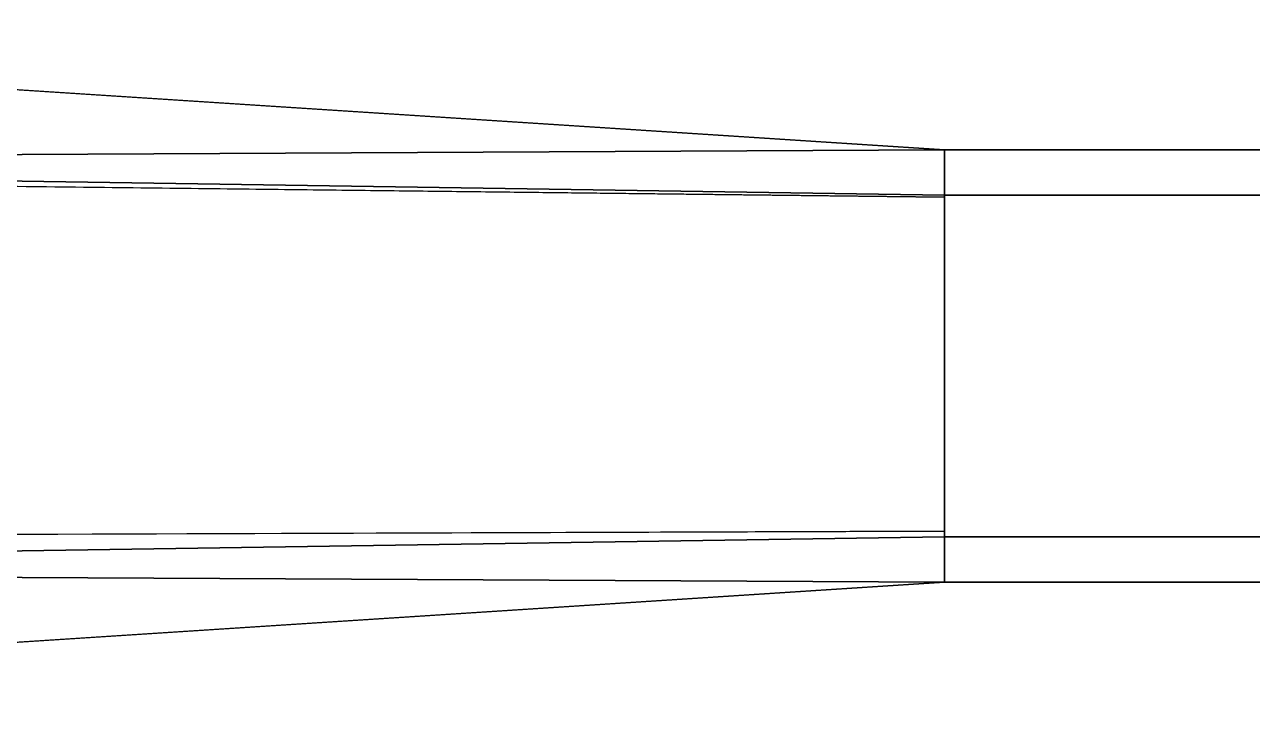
# Model space of a CAD drawing. Header units: metres. Extents: x 104.27 to 106.57, y 32.25 to 36.05.
# Drawn here: x 104.87 to 105.409, y 35.401 to 35.701 of the extents above; entities that cross this region are included whole.
import ezdxf

# ---------------------------------------------------------------- set-up
doc = ezdxf.new("R2010")
doc.units = ezdxf.units.M
doc.layers.add('KO29', color=7, linetype='Continuous')

msp = doc.modelspace()

# ---------------------------------------------------------------- linework, layer by layer
at = {"layer": 'KO29', "color": 37, "linetype": 'ByBlock', "lineweight": 25}
for points, invisible_edges in [([(104.42408, 35.40107, -0.28), (105.27408, 35.45607, -0.28), (104.27408, 35.70107, -0.28)], 14), ([(105.27408, 35.64607, -0.28), (104.42408, 35.70107, -0.28), (104.27408, 35.70107, -0.28)], 12), ([(104.27408, 35.70107, -0.28), (105.27408, 35.45607, -0.28), (105.27408, 35.64607, -0.28)], 13), ([(104.84092, 35.47705, 0.02241), (104.84092, 35.63025, 0.02241), (105.27408, 35.62529, 0.00725)], 13), ([(105.27408, 35.62529, 0.00725), (105.27408, 35.47853, 0.00725), (104.84092, 35.47705, 0.02241)], 12)]:
    msp.add_3dface(points, dxfattribs=dict(at, invisible_edges=invisible_edges))
for points in [[(104.42408, 35.70107, -0.28), (105.27408, 35.64607, -0.28), (104.28908, 35.64107)], [(105.27408, 35.64607, -0.28), (105.27408, 35.62607), (104.28908, 35.64107)], [(105.27408, 35.45607, -0.28), (105.27408, 35.64607, -0.28), (105.27408, 35.62607, 0.00728), (105.27408, 35.47607, 0.00728)], [(105.27408, 35.64607, -0.28), (105.57408, 35.64607, -0.28), (105.57408, 35.62607, 0.00728), (105.27408, 35.62607, 0.00728)], [(105.27408, 35.64607, -0.28), (105.27408, 35.45607, -0.28), (105.57408, 35.45607, -0.28), (105.57408, 35.64607, -0.28)], [(105.27408, 35.47607), (105.27408, 35.62607), (105.27408, 35.64607, -0.28), (105.27408, 35.45607, -0.28)], [(105.27408, 35.62607), (105.27408, 35.62529, 0.00725), (104.84092, 35.63025, 0.02241), (104.28908, 35.64107)], [(104.28908, 35.64107), (104.28908, 35.46107), (105.27408, 35.47607), (105.27408, 35.62607)], [(105.27408, 35.47607), (104.28908, 35.46107), (104.28908, 35.64107), (105.27408, 35.62607)], [(105.27408, 35.62607, 0.00728), (105.57408, 35.62607, 0.00728), (105.57408, 35.47607, 0.00728), (105.27408, 35.47607, 0.00728)], [(105.27408, 35.47607), (105.27408, 35.47853, 0.00725), (105.27408, 35.62529, 0.00725), (105.27408, 35.62607)], [(104.28908, 35.46107), (104.84092, 35.47705, 0.02241), (105.27408, 35.47853, 0.00725), (105.27408, 35.47607)], [(105.27408, 35.45607, -0.28), (104.28908, 35.46107), (105.27408, 35.47607)], [(105.57408, 35.45607, -0.28), (105.27408, 35.45607, -0.28), (105.27408, 35.47607, 0.00728), (105.57408, 35.47607, 0.00728)], [(105.27408, 35.45607, -0.28), (104.42408, 35.40107, -0.28), (104.28908, 35.46107)]]:
    msp.add_3dface(points, dxfattribs=at)

doc.saveas('drawing.dxf')
